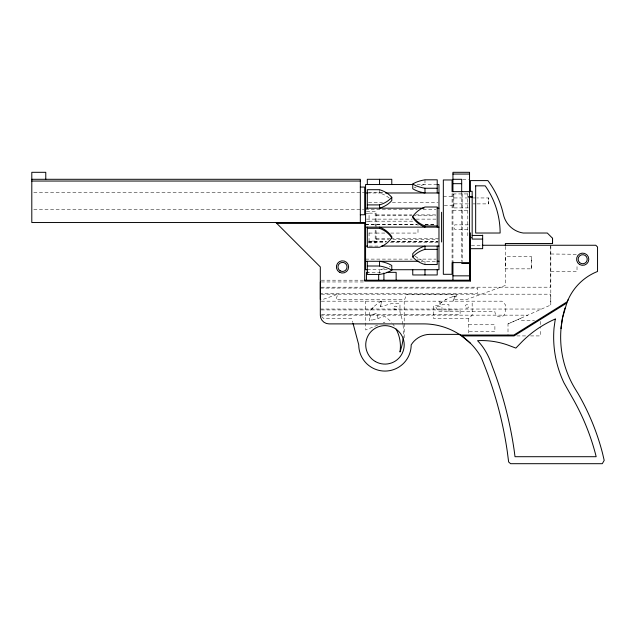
<?xml version="1.0" encoding="UTF-8"?>
<svg xmlns="http://www.w3.org/2000/svg" width="636" height="636" viewBox="0 0 636 636"><rect width="100%" height="100%" fill="white"/><g stroke="black" fill="none" stroke-linecap="round" stroke-linejoin="round"><path stroke-width="0.48" stroke-dasharray="3.18 2.39" d="M468.47 207.908L453.818 207.908L453.818 193.932L468.47 193.932M477.119 203.886L488.766 203.886L488.766 197.947L477.119 197.947M505.366 246.434L505.366 285.453L466.927 299.429L454.692 299.429L457.069 294.675L406.261 294.675L404.742 299.429L336.023 299.429L337.772 294.19L322.929 299.429L320.313 299.429M531.585 268.845L531.585 256.618L505.366 256.618L505.366 268.845L531.585 268.845L531.585 264.314M531.585 261.15L531.585 256.618M550.8 246.235L550.76 287.194L320.313 287.194M402.97 324.44A58.806 58.806 0 0 0 399.972 312.085L399.972 303.69L391.204 303.69L380.678 306.711L381.457 301.178L379.143 302.561M380.678 306.711L381.457 301.178A36.88 36.88 0 0 0 371.074 309.645L369.667 311.425L369.667 320.775L384.82 316.434A36.379 36.379 0 0 1 391.728 322.69M371.074 309.645L373.857 306.711M439.842 301.178L439.842 305.542L433.72 305.542L433.72 318.652L468.668 318.652L472.166 315.154L472.166 301.178M321.299 301.178L501.876 301.178L505.366 304.676L505.366 311.664A5.239 5.239 0 0 1 500.127 316.903A5.239 5.239 0 0 1 494.888 311.664L438.474 311.664L435.469 306.417L440.708 306.417L440.708 302.927L442.895 301.353M445.192 299.938L446.377 299.302M550.808 245.258L550.808 304.962L508.005 323.891L508.005 335.919M508.005 323.931L520.789 318.262L520.789 320.433L534.471 320.433M377.641 325.115L365.732 329.965L365.732 301.178M383.134 322.881L384.971 322.134M452.609 296.766L455.209 296.074L452.943 301.178L455.209 296.074A36.88 36.88 0 0 0 440.708 302.927M462.714 179.296L468.573 179.296M417.081 184.535L437.218 184.535M33.788 192.358L364.698 192.358M368.546 192.533L383.421 192.533M367.314 192.978L383.5 192.978M443.332 196.548L452.069 196.548M468.382 197.947L453.818 197.947L453.818 200.149M473.232 197.947L476.149 197.947M368.546 202.455L382.435 202.455M392.348 202.455L437.973 202.455M468.382 203.886L453.818 203.886L453.818 201.684M473.232 203.886L476.149 203.886M444.302 205.285L452.069 205.285M365.573 209.308L417.144 209.308M423.099 209.308L435.986 209.308M33.788 209.483L363.705 209.483M452.943 210.532L468.573 210.532M366.527 211.406L376.059 211.406L376.059 227.131M365.573 213.378L369.063 213.378M376.059 214.896L411.802 214.896M415.769 214.896L435.628 214.896M376.059 215.771L411.675 215.771M412.661 215.771L435.422 215.771M366.559 219.126L412.184 219.126M416.151 219.126L435.986 219.126M369.063 221.193L375.184 221.193M376.059 221.193L413.122 221.193M366.447 221.479L369.063 221.479L369.063 213.147L375.184 213.147L375.184 226.225M365.573 224.405L417.144 224.405M425.079 224.405L435.986 224.405M365.573 224.58L417.144 224.58M425.079 224.58L435.986 224.58M468.287 224.858L454.692 224.858L454.692 229.405L468.287 229.405M369.063 233.07L375.184 233.07M376.059 233.07L385.806 233.07M390.687 233.07L417.995 233.07L417.995 228.666M376.059 238.492L389.908 238.492M390.894 238.492L438.387 238.492M376.059 239.367L388.962 239.367M392.937 239.367L437.616 239.367M368.546 241.346L386.402 241.346M391.355 241.346L437.973 241.346M368.546 241.521L386.402 241.521M391.355 241.521L437.973 241.521M368.546 242.38L385.408 242.38M390.369 242.38L437.973 242.38M368.427 242.857L376.059 242.857L376.059 229.572M471.403 245.258L481.436 245.258M369.198 246.084L378.611 246.084M550.808 253.995L577.019 254.297M365.573 259.114L412.184 259.114M417.144 259.114L435.986 259.114M421.032 261.285L437.218 261.285M367.314 269.72L388.437 269.72M550.808 271.469L577.019 271.469L577.019 264.997M366.447 272.343L383.277 272.343M321.299 280.206L363.713 280.206M321.291 281.955L364.484 281.955M320.313 288.068L477.58 288.068L477.58 293.315L320.313 293.315M321.307 294.19L550.76 294.19L550.808 304.962M320.313 309.04L541.586 309.04M321.299 309.915L460.106 309.915L460.106 314.287L321.299 314.287M320.313 315.154L527.761 315.154M468.668 324.765L494.888 324.765L494.888 331.761L468.668 331.761M516.822 335.919L525.638 335.919M530.535 335.919L540.33 335.919L540.33 329.146M321.705 316.553L323.804 318.652L351.764 318.652L352.765 322.396M394.058 308.77L394.336 309.128A1.749 1.749 0 0 0 397.262 308.317A1.749 1.749 0 0 0 395.091 306.21A1.749 1.749 0 0 0 394.352 309.152M378.062 318.366L376.615 313.325L369.898 315.257L371.345 320.298M540.33 321.403L540.33 328.176M488.766 197.947L488.766 200.149M488.766 201.684L488.766 203.886M468.668 318.652L468.668 334.377M467.802 193.606L467.802 235.869M462.555 193.622L462.555 261.627M461.68 193.161L461.68 261.515M453.818 193.932L453.818 197.422M453.818 204.41L453.818 207.908M452.943 193.575L452.943 261.96M452.069 193.622L452.069 261.627M448.952 311.664L448.952 304.676L441.964 304.676L441.964 311.664M424.983 179.813L424.983 184.535A25.559 11.09 0 0 0 420.261 185.569M424.983 264.552L424.983 261.285A25.559 19.986 0 0 1 415.205 256.125M417.995 224.158L417.995 225.589M404.202 301.178L404.202 337.915M379.549 189.703L379.549 192.978A25.559 19.986 0 0 1 389.327 198.138M379.549 273.504L379.549 269.72A25.559 11.09 0 0 0 384.271 268.694M375.184 230.105L375.184 241.108L369.063 241.108L369.063 232.784M392.802 324.01A36.379 36.379 0 0 1 394.288 326.077M403.073 325.282A58.806 58.806 0 0 1 403.168 337.986M390.202 266.428A25.559 11.09 0 0 1 389.327 266.858M414.33 187.835A25.559 11.09 0 0 1 416.127 186.992M466.053 307.935A1.749 1.749 0 0 0 468.668 306.417A1.749 1.749 0 0 0 466.053 304.906A1.749 1.749 0 0 0 466.053 307.935"/><path stroke-width="0.95" d="M320.313 299.429L320.313 281.955M470.417 280.961L470.417 237.236M470.417 191.531L470.417 180.6L487.892 180.6A87.371 87.371 0 0 1 503.37 214.427A23.969 23.969 0 0 0 523.213 233.022L547.31 233.022L552.549 238.269L552.549 243.509L505.366 243.509L505.366 245.464M561.016 328.574L562.462 318.159L566.803 303.022A53.67 53.67 0 0 1 597.546 271.469L597.546 247.007L595.805 245.258L482.263 245.258M568.226 299.516L567.36 301.639L513.84 335.045L460.297 335.045L456.783 332.803A66.271 66.271 0 0 0 423.6 323.891L329.05 323.891A8.737 8.737 0 0 1 320.313 315.154L320.313 266.929L275.921 222.536M566.803 303.022L514.087 335.919L461.664 335.919L470.521 343.361M452.943 174.057L469.543 174.057M31.8 179.296L360.326 179.296L360.326 222.536M452.943 179.296L461.68 179.296L461.68 192.175M31.8 181.045L360.326 181.045M452.943 183.669L461.68 183.669M413.13 184.535L365.573 184.535L365.573 269.72L367.314 269.72M437.218 184.535L438.967 184.535L438.967 269.72L391.402 269.72M360.326 187.071L364.698 187.071L364.698 214.769L360.326 214.769M424.983 188.248L424.983 192.978A25.559 11.09 0 0 1 412.756 188.757L412.756 184.035A25.559 11.09 0 0 0 424.983 188.248L437.218 188.248M469.543 191.309L472.166 191.309L472.166 239.072L482.652 239.072M469.543 191.651L452.069 191.651L452.069 179.964L443.332 179.964L443.332 274.299L452.069 274.299L452.069 262.612L469.543 262.612M365.573 192.978L367.314 192.978M385.48 192.978L438.967 192.978M468.668 196.548L472.166 196.548M468.668 197.2L472.166 197.2M367.314 204.903L379.549 204.903A25.559 19.986 0 0 0 391.784 197.303A25.559 19.986 0 0 0 379.549 189.703L367.314 189.703L367.314 208.179M365.573 208.179L423.997 208.179M437.218 208.179L438.967 208.179M276.795 223.411L364.698 223.411M437.218 227.131L437.218 207.01L424.983 207.01A25.559 24.915 0 0 0 412.756 216.486A25.559 24.915 0 0 0 424.983 225.963L437.218 225.963M365.573 227.131L438.967 227.131M367.314 228.3L379.549 228.3A25.559 24.915 0 0 1 391.784 237.777A25.559 24.915 0 0 1 379.549 247.253L367.314 247.253L367.314 227.131M472.166 235.439L482.652 235.439M469.543 237.618L471.292 237.618M365.573 246.084L367.314 246.084M381.528 246.084L438.967 246.084M470.417 248.684L482.652 248.684L482.652 235.137M437.218 246.084L437.218 264.552L424.983 264.552A25.559 19.986 0 0 1 412.756 256.952A25.559 19.986 0 0 1 424.983 249.352L437.218 249.352M365.573 261.285L419.06 261.285M437.218 261.285L438.967 261.285M461.68 263.487L469.543 263.487M367.314 266.007L379.549 266.007A25.559 11.09 0 0 1 391.784 270.228L391.784 265.506A25.559 11.09 0 0 0 379.549 261.285L379.549 266.007M368.324 272.343L366.447 272.343L366.447 280.206M386.744 272.343L396.149 272.343L396.149 280.206M452.943 275.841L469.543 275.841M364.698 280.206L469.543 280.206L469.543 172.308L452.943 172.308L452.943 191.635M459.828 334.377L429.356 334.377A22.308 22.308 0 0 0 411.182 344.863A26.211 26.211 0 0 1 384.971 371.074A26.211 26.211 0 0 1 358.752 344.863L353.012 323.334M552.549 238.269L552.549 243.509M470.417 232.832L470.417 281.08L364.698 281.08L364.698 222.536L31.8 222.536L31.8 172.308L45.776 172.308L45.776 179.296M452.943 261.96L452.943 280.206M441.583 212.257L441.583 242.006M437.218 192.978L437.218 179.813L424.983 179.813A25.559 11.09 0 0 0 412.756 184.035M437.218 269.72L437.218 274.967L412.756 274.967L412.756 269.72M424.983 225.963L424.983 227.131A25.559 24.915 0 0 1 412.756 217.655L412.756 216.486M424.983 249.352L424.983 246.084A25.559 19.986 0 0 0 412.756 253.685L412.756 256.952M424.983 269.72L424.983 274.967M391.784 184.535L391.784 179.296L367.314 179.296L367.314 184.535M391.784 197.303L391.784 200.579A25.559 19.986 0 0 1 379.549 208.179L379.549 204.903M391.784 237.777L391.784 236.608A25.559 24.915 0 0 0 379.549 227.131L379.549 228.3M383.921 273.329L383.921 280.206M379.549 179.296L379.549 184.535M378.674 274.307L378.674 280.206M367.314 261.285L367.314 274.442L379.549 274.442A25.559 11.09 0 0 0 391.784 270.228M459.256 334.305A66.271 66.271 0 0 1 481.047 357.122A387.125 387.125 0 0 1 507.29 451.512L508.641 461.975L510.597 463.692L602.292 463.692L604.2 460.392L602.515 453.206A237.697 237.697 0 0 0 578.045 393.581L575.238 388.986A99.606 99.606 0 0 1 565.007 307.959M403.073 338.829A58.806 58.806 0 0 1 399.972 352.026A36.379 36.379 0 0 0 396.045 328.987M475.664 185.839L475.664 233.022L500.127 233.022A82.131 82.131 0 0 0 486.246 187.342L485.188 185.839L475.664 185.839M555.284 319.034L554.043 327.977A106.609 106.609 0 0 0 563.917 382.729L571.995 397.087A230.701 230.701 0 0 1 595.741 454.955L596.155 456.704L515.009 456.704L514.206 450.511A394.113 394.113 0 0 0 492.153 366.01C489.076 356.661 484.497 347.773 477.557 340.697L479.465 340.594A78.991 78.991 0 0 1 507.568 344.958L515.852 348.091L522.474 341.262A108.78 108.78 0 0 1 553.694 319.717L555.284 319.034M579.483 262.453A4.547 4.547 0 0 0 587.084 260.41A4.547 4.547 0 0 0 581.519 254.845A4.547 4.547 0 0 0 579.483 262.453M340.228 270.864A4.547 4.547 0 0 0 347.049 266.929A4.547 4.547 0 0 0 340.228 262.994A4.547 4.547 0 0 0 340.228 270.864M375.351 361.526A19.239 19.239 0 0 0 404.202 344.863A19.239 19.239 0 0 0 375.351 328.208A19.239 19.239 0 0 0 375.351 361.526M339.449 272.224A6.114 6.114 0 0 0 348.623 266.929A6.114 6.114 0 0 0 339.449 261.627A6.114 6.114 0 0 0 339.449 272.224M579.635 264.536A6.114 6.114 0 0 0 588.809 259.242A6.114 6.114 0 0 0 579.635 253.939A6.114 6.114 0 0 0 579.635 264.536"/></g></svg>
